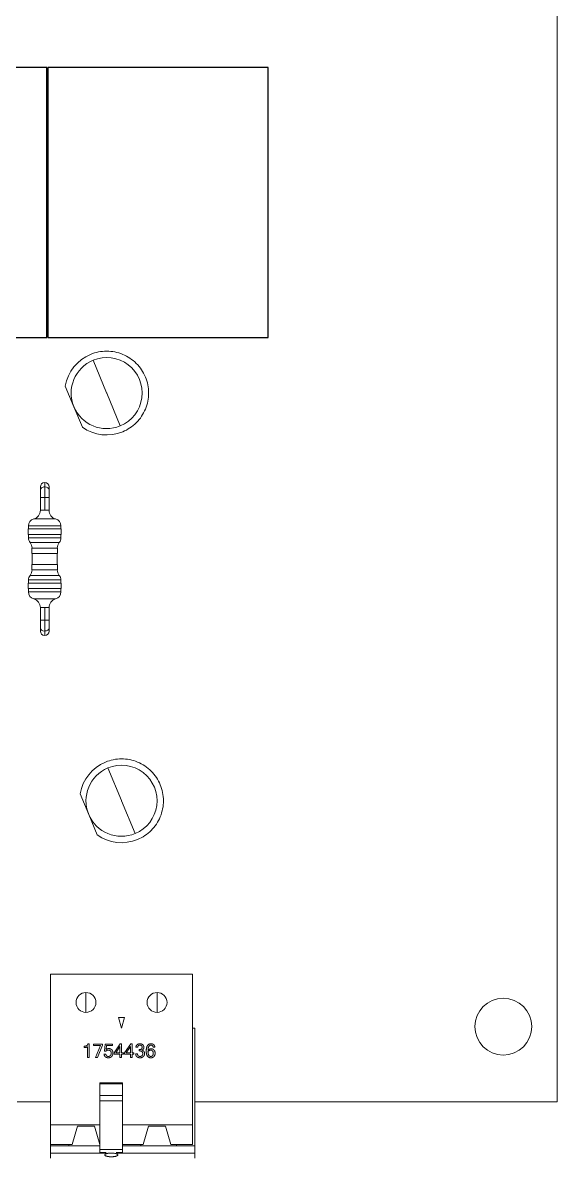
# Model space of a CAD drawing. Header units: millimetres. Extents: x -118 to 1430, y 370 to 1370.
# Drawn here: x 268.3 to 305.9, y 463 to 542.9 of the extents above; entities that cross this region are included whole.
import ezdxf

# ---------------------------------------------------------------- set-up
doc = ezdxf.new("R2010")
doc.units = ezdxf.units.MM
doc.layers.add('TANGENT EDGES', color=7, linetype='Continuous', lineweight=0)
doc.layers.add('VISIBLE', color=7, linetype='Continuous', lineweight=0)

msp = doc.modelspace()

# ---------------------------------------------------------------- linework, layer by layer
for points in [[(254.458, 539.779), (254.458, 520.779), (269.958, 520.779), (269.958, 539.779)], [(270.036, 539.779), (270.036, 520.779), (285.536, 520.779), (285.536, 539.779)]]:
    msp.add_lwpolyline(points, close=True)
at = {"layer": 'TANGENT EDGES'}
for p, q in [((274.172, 516.876), (273.218, 519.176)), ((275.134, 514.557), (274.18, 516.858)), ((269.815, 510.575), (269.815, 510.262)), ((269.815, 509.508), (269.815, 510.262)), ((269.51, 509.508), (269.815, 509.508)), ((269.815, 508.619), (269.815, 509.508)), ((269.815, 509.508), (270.12, 509.508)), ((269.815, 508.619), (269.51, 508.619)), ((269.815, 508.619), (270.12, 508.619)), ((269.045, 508.007), (270.586, 508.007)), ((268.672, 507.517), (270.958, 507.517)), ((268.672, 506.671), (270.958, 506.671)), ((270.845, 506.351), (268.785, 506.351)), ((268.672, 503.71), (270.958, 503.71)), ((268.785, 504.029), (270.845, 504.029)), ((268.672, 502.863), (270.958, 502.863)), ((270.586, 502.373), (269.045, 502.373)), ((269.51, 501.761), (269.815, 501.761)), ((270.12, 501.761), (269.815, 501.761)), ((269.815, 500.872), (269.815, 501.761)), ((269.51, 500.872), (269.815, 500.872)), ((270.12, 500.872), (269.815, 500.872)), ((269.815, 500.118), (269.815, 500.872)), ((269.815, 499.805), (269.815, 500.118)), ((275.217, 488.177), (274.263, 490.477)), ((276.179, 485.858), (275.225, 488.158)), ((272.721, 474.67), (272.721, 473.27)), ((277.721, 473.27), (277.721, 474.67)), ((275.301, 468.246), (273.701, 468.246)), ((275.301, 467.425), (273.701, 467.425)), ((274.149, 463.402), (273.701, 463.402)), ((275.301, 463.402), (274.853, 463.402))]:
    msp.add_line(p, q, dxfattribs=at)
for centre, radius, start, end in [((274.176, 516.867), 0.01, 112.52267, 292.52267), ((274.176, 516.867), 0.01, 292.52267, 112.52267), ((275.221, 488.167), 0.01, 112.52267, 292.52267), ((275.221, 488.167), 0.01, 292.52267, 112.52267), ((272.721, 473.97), 0.7, 90, 270), ((272.721, 473.97), 0.7, 270, 90), ((277.721, 473.97), 0.7, 90, 270), ((277.721, 473.97), 0.7, 270, 90)]:
    msp.add_arc(centre, radius, start, end, dxfattribs=at)
for centre, major_axis, start_param, end_param in [((269.815, 510.047), (0.305, 0), 1.570796, 3.141593), ((269.815, 510.047), (0.305, 0), 0, 1.570796), ((269.815, 500.333), (0.305, 0), 3.141593, 4.712389), ((269.815, 500.333), (-0.305, 0), 1.570796, 3.141593)]:
    msp.add_ellipse(centre, major_axis=major_axis, ratio=0.707107, start_param=start_param, end_param=end_param, dxfattribs=at)
at = {"layer": 'VISIBLE'}
for p, q in [((305.877, 553.57), (305.877, 466.97)), ((271.267, 517.356), (271.867, 515.909)), ((271.867, 515.909), (272.467, 514.463)), ((269.51, 510.27), (269.51, 510.047)), ((269.51, 510.047), (269.51, 509.508)), ((270.12, 510.27), (270.12, 510.047)), ((270.12, 510.047), (270.12, 509.508)), ((269.51, 509.508), (269.51, 508.619)), ((270.12, 509.508), (270.12, 508.619)), ((270.971, 507.298), (268.659, 507.298)), ((268.659, 507.298), (268.659, 506.917)), ((268.659, 506.917), (270.971, 506.917)), ((268.672, 507.517), (268.672, 507.298)), ((268.672, 506.917), (268.672, 506.671)), ((270.958, 507.298), (270.958, 507.517)), ((270.958, 506.671), (270.958, 506.917)), ((270.971, 506.917), (270.971, 507.298)), ((270.717, 505.952), (268.913, 505.952)), ((268.913, 505.952), (268.913, 505.571)), ((268.913, 505.571), (270.717, 505.571)), ((268.926, 505.571), (268.926, 504.809)), ((270.704, 504.809), (270.704, 505.571)), ((270.717, 505.571), (270.717, 505.952)), ((270.717, 504.809), (268.913, 504.809)), ((268.913, 504.809), (268.913, 504.428)), ((268.913, 504.428), (270.717, 504.428)), ((270.717, 504.428), (270.717, 504.809)), ((268.672, 503.71), (268.672, 503.488)), ((270.958, 503.488), (270.958, 503.71)), ((270.971, 503.488), (268.659, 503.488)), ((268.659, 503.488), (268.659, 503.107)), ((268.659, 503.107), (270.971, 503.107)), ((268.672, 503.107), (268.672, 502.863)), ((270.958, 502.863), (270.958, 503.107)), ((270.971, 503.107), (270.971, 503.488)), ((269.51, 501.761), (269.51, 500.872)), ((270.12, 501.761), (270.12, 500.872)), ((269.51, 500.872), (269.51, 500.333)), ((270.12, 500.872), (270.12, 500.333)), ((269.51, 500.11), (269.51, 500.333)), ((270.12, 500.11), (270.12, 500.333)), ((272.312, 488.656), (272.912, 487.21)), ((272.912, 487.21), (273.512, 485.763)), ((270.221, 475.97), (270.221, 466.97)), ((270.221, 475.97), (280.221, 475.97)), ((280.221, 475.97), (280.221, 466.97)), ((275.422, 472.92), (275.02, 472.92)), ((275.02, 472.92), (275.221, 472.17)), ((275.422, 472.92), (275.221, 472.17)), ((280.221, 472.17), (280.381, 472.17)), ((280.381, 463.87), (280.381, 472.17)), ((272.597, 470.791), (272.597, 470.887)), ((272.826, 470.09), (272.826, 470.841)), ((272.855, 471.06), (272.949, 471.06)), ((272.949, 471.06), (272.949, 470.09)), ((273.255, 470.931), (273.255, 471.044)), ((273.255, 471.044), (273.872, 471.044)), ((273.744, 470.931), (273.255, 470.931)), ((273.388, 470.09), (273.744, 470.931)), ((273.872, 470.958), (273.525, 470.09)), ((273.872, 471.044), (273.872, 470.958)), ((274.023, 470.54), (274.063, 471.044)), ((274.063, 471.044), (274.575, 471.044)), ((274.168, 470.931), (274.147, 470.666)), ((274.575, 470.931), (274.168, 470.931)), ((274.575, 471.044), (274.575, 470.931)), ((274.694, 470.426), (275.129, 471.056)), ((275.102, 470.863), (274.809, 470.426)), ((275.102, 470.426), (275.102, 470.863)), ((275.129, 471.056), (275.225, 471.056)), ((275.225, 471.056), (275.225, 470.426)), ((275.436, 470.426), (275.87, 471.056)), ((275.843, 470.863), (275.55, 470.426)), ((275.843, 470.426), (275.843, 470.863)), ((275.87, 471.056), (275.966, 471.056)), ((275.966, 471.056), (275.966, 470.426)), ((272.949, 470.09), (272.826, 470.09)), ((273.525, 470.09), (273.388, 470.09)), ((273.988, 470.34), (274.115, 470.34)), ((274.119, 470.54), (274.023, 470.54)), ((274.694, 470.318), (274.694, 470.426)), ((275.102, 470.318), (274.694, 470.318)), ((274.809, 470.426), (275.102, 470.426)), ((275.102, 470.09), (275.102, 470.318)), ((275.225, 470.09), (275.102, 470.09)), ((275.225, 470.426), (275.354, 470.426)), ((275.225, 470.318), (275.225, 470.09)), ((275.354, 470.318), (275.225, 470.318)), ((275.354, 470.426), (275.354, 470.318)), ((275.436, 470.318), (275.436, 470.426)), ((275.843, 470.318), (275.436, 470.318)), ((275.55, 470.426), (275.843, 470.426)), ((275.843, 470.09), (275.843, 470.318)), ((275.966, 470.09), (275.843, 470.09)), ((275.966, 470.426), (276.095, 470.426)), ((276.095, 470.318), (275.966, 470.318)), ((275.966, 470.318), (275.966, 470.09)), ((276.095, 470.426), (276.095, 470.318)), ((276.216, 470.342), (276.343, 470.342)), ((276.355, 470.812), (276.228, 470.812)), ((276.46, 470.555), (276.46, 470.651)), ((276.46, 470.651), (276.488, 470.651)), ((276.507, 470.555), (276.46, 470.555)), ((277.569, 470.823), (277.442, 470.823)), ((275.301, 468.31), (273.701, 468.31)), ((273.701, 468.31), (273.701, 468.246)), ((273.701, 468.246), (273.701, 467.425)), ((275.301, 468.31), (275.301, 468.246)), ((275.301, 468.246), (275.301, 467.425)), ((270.221, 466.97), (267.881, 466.97)), ((270.221, 466.97), (270.221, 465.344)), ((273.701, 467.055), (273.701, 467.425)), ((275.301, 467.055), (273.701, 467.055)), ((273.701, 463.627), (273.701, 467.055)), ((275.301, 467.055), (275.301, 467.425)), ((275.301, 463.627), (275.301, 467.055)), ((280.221, 466.97), (280.221, 465.344)), ((305.877, 466.97), (280.381, 466.97)), ((273.701, 465.344), (270.221, 465.344)), ((270.221, 465.344), (270.221, 463.97)), ((272.116, 465.27), (271.746, 463.97)), ((273.326, 465.27), (272.116, 465.27)), ((273.696, 463.97), (273.326, 465.27)), ((280.221, 465.344), (275.301, 465.344)), ((277.116, 465.27), (276.746, 463.97)), ((278.326, 465.27), (277.116, 465.27)), ((278.326, 465.27), (278.696, 463.97)), ((280.221, 465.344), (280.221, 463.97)), ((270.221, 463.97), (271.746, 463.97)), ((270.221, 463.97), (270.221, 463.87)), ((270.221, 463.87), (270.221, 463.37)), ((270.221, 463.87), (271.506, 463.87)), ((271.506, 463.97), (271.506, 463.87)), ((273.701, 463.87), (271.506, 463.87)), ((273.696, 463.97), (273.701, 463.97)), ((275.301, 463.97), (276.746, 463.97)), ((275.301, 463.87), (276.586, 463.87)), ((276.586, 463.87), (276.586, 463.97)), ((279.096, 463.87), (276.586, 463.87)), ((278.696, 463.97), (280.221, 463.97)), ((279.096, 463.87), (279.096, 463.97)), ((279.096, 463.87), (280.381, 463.87)), ((280.381, 463.37), (280.381, 463.87)), ((270.221, 463.37), (274.119, 463.37)), ((270.221, 463.37), (270.221, 463)), ((275.301, 463.627), (273.701, 463.627)), ((273.701, 463.627), (273.701, 463.402)), ((273.701, 463.37), (273.701, 463.402)), ((274.883, 463.37), (280.381, 463.37)), ((275.301, 463.627), (275.301, 463.402)), ((275.301, 463.37), (275.301, 463.402)), ((280.381, 463), (280.381, 463.37))]:
    msp.add_line(p, q, dxfattribs=at)
msp.add_circle((302.077, 472.27), 2, dxfattribs=at)
for centre, radius, start, end in [((274.176, 516.867), 2.95, 112.52267, 170.45889), ((274.176, 516.867), 2.95, 101.27267, 112.52267), ((274.176, 516.867), 2.95, 90.02267, 101.27267), ((274.176, 516.867), 2.95, 78.77267, 90.02267), ((274.176, 516.867), 2.95, 56.27267, 78.77267), ((274.176, 516.867), 2.5, 112.52267, 292.52267), ((274.176, 516.867), 2.5, 292.52267, 112.52267), ((274.176, 516.867), 2.95, 45.02267, 56.27267), ((274.176, 516.867), 2.95, 33.77267, 45.02267), ((274.176, 516.867), 2.95, 11.27267, 33.77267), ((274.176, 516.867), 2.95, 0.02267, 11.27267), ((274.176, 516.867), 2.95, 348.77267, 0.02267), ((274.176, 516.867), 2.95, 326.27267, 348.77267), ((274.176, 516.867), 2.95, 315.02267, 326.27267), ((274.176, 516.867), 2.95, 234.58646, 292.52267), ((274.176, 516.867), 2.95, 292.52267, 303.77267), ((274.176, 516.867), 2.95, 303.77267, 315.02267), ((269.815, 510.27), 0.305, 90, 180), ((269.815, 510.27), 0.305, 0, 90), ((268.875, 508.619), 0.635, 285.46601, 0), ((270.755, 508.619), 0.635, 180, 254.53399), ((269.18, 507.517), 0.508, 105.46601, 180), ((270.45, 507.517), 0.508, 0, 74.53399), ((269.18, 506.671), 0.508, 180, 218.94244), ((268.291, 505.952), 0.635, 0, 38.94244), ((271.339, 505.952), 0.635, 141.05756, 180), ((270.45, 506.671), 0.508, 321.05756, 0), ((268.291, 504.428), 0.635, 321.05756, 0), ((271.339, 504.428), 0.635, 180, 218.94244), ((269.18, 503.71), 0.508, 141.05756, 180), ((270.45, 503.71), 0.508, 0, 38.94244), ((269.18, 502.863), 0.508, 180, 254.53399), ((270.45, 502.863), 0.508, 285.46601, 0), ((268.875, 501.761), 0.635, 0, 74.53399), ((270.755, 501.761), 0.635, 105.46601, 180), ((269.815, 500.11), 0.305, 180, 270), ((269.815, 500.11), 0.305, 270, 0), ((275.221, 488.167), 2.95, 112.52267, 170.45889), ((275.221, 488.167), 2.95, 101.27267, 112.52267), ((275.221, 488.167), 2.95, 90.02267, 101.27267), ((275.221, 488.167), 2.95, 78.77267, 90.02267), ((275.221, 488.167), 2.95, 56.27267, 78.77267), ((275.221, 488.167), 2.5, 112.52267, 292.52267), ((275.221, 488.167), 2.5, 292.52267, 112.52267), ((275.221, 488.167), 2.95, 45.02267, 56.27267), ((275.221, 488.167), 2.95, 33.77267, 45.02267), ((275.221, 488.167), 2.95, 11.27267, 33.77267), ((275.221, 488.167), 2.95, 0.02267, 11.27267), ((275.221, 488.167), 2.95, 348.77267, 0.02267), ((275.221, 488.167), 2.95, 326.27267, 348.77267), ((275.221, 488.167), 2.95, 303.77267, 315.02267), ((275.221, 488.167), 2.95, 315.02267, 326.27267), ((275.221, 488.167), 2.95, 234.58646, 292.52267), ((275.221, 488.167), 2.95, 292.52267, 303.77267)]:
    msp.add_arc(centre, radius, start, end, dxfattribs=at)
for points in [[(272.597, 470.887), (272.821, 470.887), (272.855, 471.06)], [(272.826, 470.841), (272.752, 470.791), (272.597, 470.791)], [(276.228, 470.812), (276.242, 470.933), (276.321, 470.997)], [(276.321, 470.997), (276.4, 471.06), (276.515, 471.06)], [(276.517, 470.964), (276.372, 470.964), (276.355, 470.812)], [(276.515, 471.06), (276.642, 471.06), (276.718, 470.991)], [(276.628, 470.926), (276.589, 470.964), (276.517, 470.964)], [(276.667, 470.815), (276.667, 470.887), (276.628, 470.926)], [(276.718, 470.991), (276.794, 470.922), (276.794, 470.812)], [(276.959, 470.536), (276.959, 471.06), (277.296, 471.06)], [(277.147, 470.871), (277.093, 470.779), (277.083, 470.605)], [(277.29, 470.964), (277.202, 470.964), (277.147, 470.871)], [(277.442, 470.823), (277.426, 470.964), (277.29, 470.964)], [(277.296, 471.06), (277.403, 471.06), (277.478, 471)], [(277.478, 471), (277.552, 470.941), (277.569, 470.823)], [(274.088, 470.14), (274.002, 470.207), (273.988, 470.34)], [(274.295, 470.073), (274.174, 470.073), (274.088, 470.14)], [(274.115, 470.34), (274.126, 470.254), (274.175, 470.212)], [(274.292, 470.619), (274.19, 470.619), (274.119, 470.54)], [(274.147, 470.666), (274.218, 470.723), (274.324, 470.723)], [(274.175, 470.212), (274.225, 470.17), (274.295, 470.17)], [(274.437, 470.561), (274.382, 470.619), (274.292, 470.619)], [(274.295, 470.17), (274.383, 470.17), (274.438, 470.237)], [(274.532, 470.17), (274.443, 470.073), (274.295, 470.073)], [(274.324, 470.723), (274.444, 470.723), (274.532, 470.639)], [(274.493, 470.403), (274.493, 470.503), (274.437, 470.561)], [(274.438, 470.237), (274.493, 470.304), (274.493, 470.403)], [(274.532, 470.639), (274.621, 470.554), (274.621, 470.414)], [(274.621, 470.414), (274.621, 470.267), (274.532, 470.17)], [(276.307, 470.147), (276.222, 470.22), (276.216, 470.342)], [(276.527, 470.073), (276.392, 470.073), (276.307, 470.147)], [(276.343, 470.342), (276.343, 470.271), (276.391, 470.22)], [(276.391, 470.22), (276.438, 470.17), (276.527, 470.17)], [(276.488, 470.651), (276.667, 470.651), (276.667, 470.815)], [(276.662, 470.507), (276.609, 470.555), (276.507, 470.555)], [(276.527, 470.17), (276.612, 470.17), (276.663, 470.225)], [(276.751, 470.156), (276.661, 470.073), (276.527, 470.073)], [(276.761, 470.697), (276.728, 470.642), (276.66, 470.614)], [(276.66, 470.614), (276.747, 470.591), (276.795, 470.525)], [(276.715, 470.368), (276.715, 470.458), (276.662, 470.507)], [(276.663, 470.225), (276.715, 470.281), (276.715, 470.368)], [(276.842, 470.371), (276.842, 470.239), (276.751, 470.156)], [(276.794, 470.812), (276.794, 470.751), (276.761, 470.697)], [(276.795, 470.525), (276.842, 470.459), (276.842, 470.371)], [(277.045, 470.193), (276.959, 470.312), (276.959, 470.536)], [(277.286, 470.073), (277.131, 470.073), (277.045, 470.193)], [(277.279, 470.613), (277.178, 470.613), (277.082, 470.51)], [(277.082, 470.51), (277.085, 470.345), (277.139, 470.258)], [(277.083, 470.605), (277.178, 470.708), (277.3, 470.708)], [(277.139, 470.258), (277.193, 470.17), (277.283, 470.17)], [(277.409, 470.551), (277.361, 470.613), (277.279, 470.613)], [(277.283, 470.17), (277.362, 470.17), (277.41, 470.233)], [(277.503, 470.169), (277.421, 470.073), (277.286, 470.073)], [(277.3, 470.708), (277.42, 470.708), (277.502, 470.621)], [(277.458, 470.392), (277.458, 470.489), (277.409, 470.551)], [(277.41, 470.233), (277.458, 470.297), (277.458, 470.392)], [(277.502, 470.621), (277.585, 470.534), (277.585, 470.4)], [(277.585, 470.4), (277.585, 470.264), (277.503, 470.169)]]:
    msp.add_open_spline(points, degree=2, dxfattribs=at)
for points, knots in [([(274.066, 463.198), (274.06, 463.203), (274.055, 463.208), (274.052, 463.213), (274.048, 463.218), (274.046, 463.223), (274.044, 463.228), (274.042, 463.237), (274.042, 463.247), (274.047, 463.256)], [2.0048581, 2.0048581, 2.0048581, 2.0048581, 2.0591781, 2.0591781, 2.0591781, 2.1134097, 2.1134097, 2.1134097, 2.2105486, 2.2105486, 2.2105486, 2.2105486]), ([(274.047, 463.256), (274.047, 463.257), (274.048, 463.258), (274.048, 463.259), (274.051, 463.264), (274.055, 463.269), (274.06, 463.274), (274.065, 463.279), (274.071, 463.284), (274.077, 463.289), (274.084, 463.293), (274.092, 463.298), (274.101, 463.303), (274.11, 463.307), (274.12, 463.312), (274.13, 463.316), (274.141, 463.32), (274.152, 463.324), (274.165, 463.328), (274.177, 463.332), (274.19, 463.335), (274.203, 463.338), (274.217, 463.342), (274.232, 463.345), (274.247, 463.348), (274.254, 463.349), (274.262, 463.351), (274.269, 463.352), (274.277, 463.353), (274.285, 463.354), (274.293, 463.356), (274.309, 463.358), (274.326, 463.36), (274.342, 463.362), (274.351, 463.363), (274.359, 463.364), (274.368, 463.364), (274.377, 463.365), (274.385, 463.366), (274.394, 463.366), (274.412, 463.368), (274.429, 463.368), (274.447, 463.369), (274.465, 463.37), (274.483, 463.37), (274.501, 463.37)], [2.2105486, 2.2105486, 2.2105486, 2.2105486, 2.2216247, 2.2216247, 2.2216247, 2.2759317, 2.2759317, 2.2759317, 2.3299268, 2.3299268, 2.3299268, 2.3840773, 2.3840773, 2.3840773, 2.4384124, 2.4384124, 2.4384124, 2.4925399, 2.4925399, 2.4925399, 2.5464815, 2.5464815, 2.5464815, 2.6005234, 2.6005234, 2.6005234, 2.6274693, 2.6274693, 2.6274693, 2.6544262, 2.6544262, 2.6544262, 2.70843, 2.70843, 2.70843, 2.7353823, 2.7353823, 2.7353823, 2.7623324, 2.7623324, 2.7623324, 2.816373, 2.816373, 2.816373, 2.8702953, 2.8702953, 2.8702953, 2.8702953]), ([(274.501, 463.107), (274.489, 463.107), (274.477, 463.107), (274.465, 463.108), (274.453, 463.108), (274.441, 463.108), (274.429, 463.109), (274.418, 463.109), (274.406, 463.11), (274.394, 463.111), (274.383, 463.112), (274.371, 463.113), (274.36, 463.114), (274.348, 463.115), (274.337, 463.116), (274.326, 463.117), (274.315, 463.119), (274.304, 463.12), (274.294, 463.122), (274.283, 463.123), (274.272, 463.125), (274.262, 463.127), (274.252, 463.128), (274.242, 463.13), (274.233, 463.132), (274.223, 463.134), (274.213, 463.136), (274.204, 463.139), (274.195, 463.141), (274.186, 463.143), (274.178, 463.146), (274.169, 463.148), (274.161, 463.15), (274.154, 463.153), (274.146, 463.156), (274.138, 463.158), (274.131, 463.161), (274.124, 463.164), (274.117, 463.167), (274.111, 463.17), (274.105, 463.173), (274.099, 463.176), (274.093, 463.179), (274.088, 463.182), (274.083, 463.185), (274.078, 463.188), (274.074, 463.191), (274.07, 463.194), (274.066, 463.198)], [1.4329539, 1.4329539, 1.4329539, 1.4329539, 1.4688088, 1.4688088, 1.4688088, 1.5047575, 1.5047575, 1.5047575, 1.5406875, 1.5406875, 1.5406875, 1.5764951, 1.5764951, 1.5764951, 1.6123262, 1.6123262, 1.6123262, 1.6481983, 1.6481983, 1.6481983, 1.6840015, 1.6840015, 1.6840015, 1.7198212, 1.7198212, 1.7198212, 1.7556962, 1.7556962, 1.7556962, 1.7915158, 1.7915158, 1.7915158, 1.827353, 1.827353, 1.827353, 1.8633412, 1.8633412, 1.8633412, 1.899371, 1.899371, 1.899371, 1.9353274, 1.9353274, 1.9353274, 1.9711343, 1.9711343, 1.9711343, 2.0070686, 2.0070686, 2.0070686, 2.0070686]), ([(274.501, 463.37), (274.519, 463.37), (274.537, 463.37), (274.555, 463.369), (274.573, 463.368), (274.591, 463.368), (274.608, 463.366), (274.643, 463.364), (274.677, 463.36), (274.709, 463.356), (274.741, 463.351), (274.771, 463.345), (274.799, 463.338), (274.812, 463.335), (274.825, 463.332), (274.837, 463.328), (274.85, 463.324), (274.861, 463.32), (274.872, 463.316), (274.882, 463.312), (274.892, 463.307), (274.901, 463.303), (274.91, 463.298), (274.918, 463.294), (274.924, 463.289), (274.931, 463.284), (274.937, 463.279), (274.942, 463.274), (274.947, 463.269), (274.951, 463.264), (274.954, 463.259), (274.954, 463.258), (274.955, 463.257), (274.955, 463.256)], [0, 0, 0, 0, 0.054, 0.054, 0.054, 0.1081119, 0.1081119, 0.1081119, 0.2160335, 0.2160335, 0.2160335, 0.3239429, 0.3239429, 0.3239429, 0.3778641, 0.3778641, 0.3778641, 0.4319972, 0.4319972, 0.4319972, 0.4862463, 0.4862463, 0.4862463, 0.5402406, 0.5402406, 0.5402406, 0.5943776, 0.5943776, 0.5943776, 0.6487161, 0.6487161, 0.6487161, 0.6597773, 0.6597773, 0.6597773, 0.6597773]), ([(274.789, 463.137), (274.779, 463.134), (274.769, 463.132), (274.758, 463.13), (274.747, 463.128), (274.736, 463.126), (274.725, 463.124), (274.713, 463.122), (274.702, 463.121), (274.69, 463.119), (274.678, 463.117), (274.666, 463.116), (274.654, 463.115), (274.642, 463.114), (274.629, 463.113), (274.617, 463.112), (274.604, 463.111), (274.591, 463.11), (274.579, 463.109), (274.566, 463.109), (274.553, 463.108), (274.54, 463.108), (274.527, 463.107), (274.514, 463.107), (274.501, 463.107)], [1.1221288, 1.1221288, 1.1221288, 1.1221288, 1.1611473, 1.1611473, 1.1611473, 1.2000646, 1.2000646, 1.2000646, 1.2390162, 1.2390162, 1.2390162, 1.2780027, 1.2780027, 1.2780027, 1.316905, 1.316905, 1.316905, 1.3558904, 1.3558904, 1.3558904, 1.394915, 1.394915, 1.394915, 1.4338398, 1.4338398, 1.4338398, 1.4338398]), ([(274.936, 463.198), (274.933, 463.195), (274.929, 463.192), (274.925, 463.189), (274.921, 463.186), (274.916, 463.183), (274.911, 463.18), (274.907, 463.177), (274.901, 463.175), (274.896, 463.172), (274.89, 463.169), (274.884, 463.167), (274.878, 463.164), (274.872, 463.161), (274.865, 463.159), (274.858, 463.156), (274.852, 463.154), (274.844, 463.152), (274.837, 463.149), (274.822, 463.145), (274.806, 463.14), (274.789, 463.137)], [0.8611269, 0.8611269, 0.8611269, 0.8611269, 0.8938324, 0.8938324, 0.8938324, 0.9265792, 0.9265792, 0.9265792, 0.959467, 0.959467, 0.959467, 0.9924119, 0.9924119, 0.9924119, 1.0253249, 1.0253249, 1.0253249, 1.0581198, 1.0581198, 1.0581198, 1.1235306, 1.1235306, 1.1235306, 1.1235306]), ([(274.955, 463.256), (274.957, 463.252), (274.958, 463.248), (274.959, 463.243), (274.96, 463.238), (274.959, 463.233), (274.958, 463.228), (274.956, 463.223), (274.954, 463.218), (274.95, 463.213), (274.947, 463.208), (274.942, 463.202), (274.936, 463.198)], [0.6597773, 0.6597773, 0.6597773, 0.6597773, 0.7028642, 0.7028642, 0.7028642, 0.7568669, 0.7568669, 0.7568669, 0.8111794, 0.8111794, 0.8111794, 0.8654371, 0.8654371, 0.8654371, 0.8654371])]:
    msp.add_open_spline(points, degree=3, knots=knots, dxfattribs=at)

doc.saveas('drawing.dxf')
